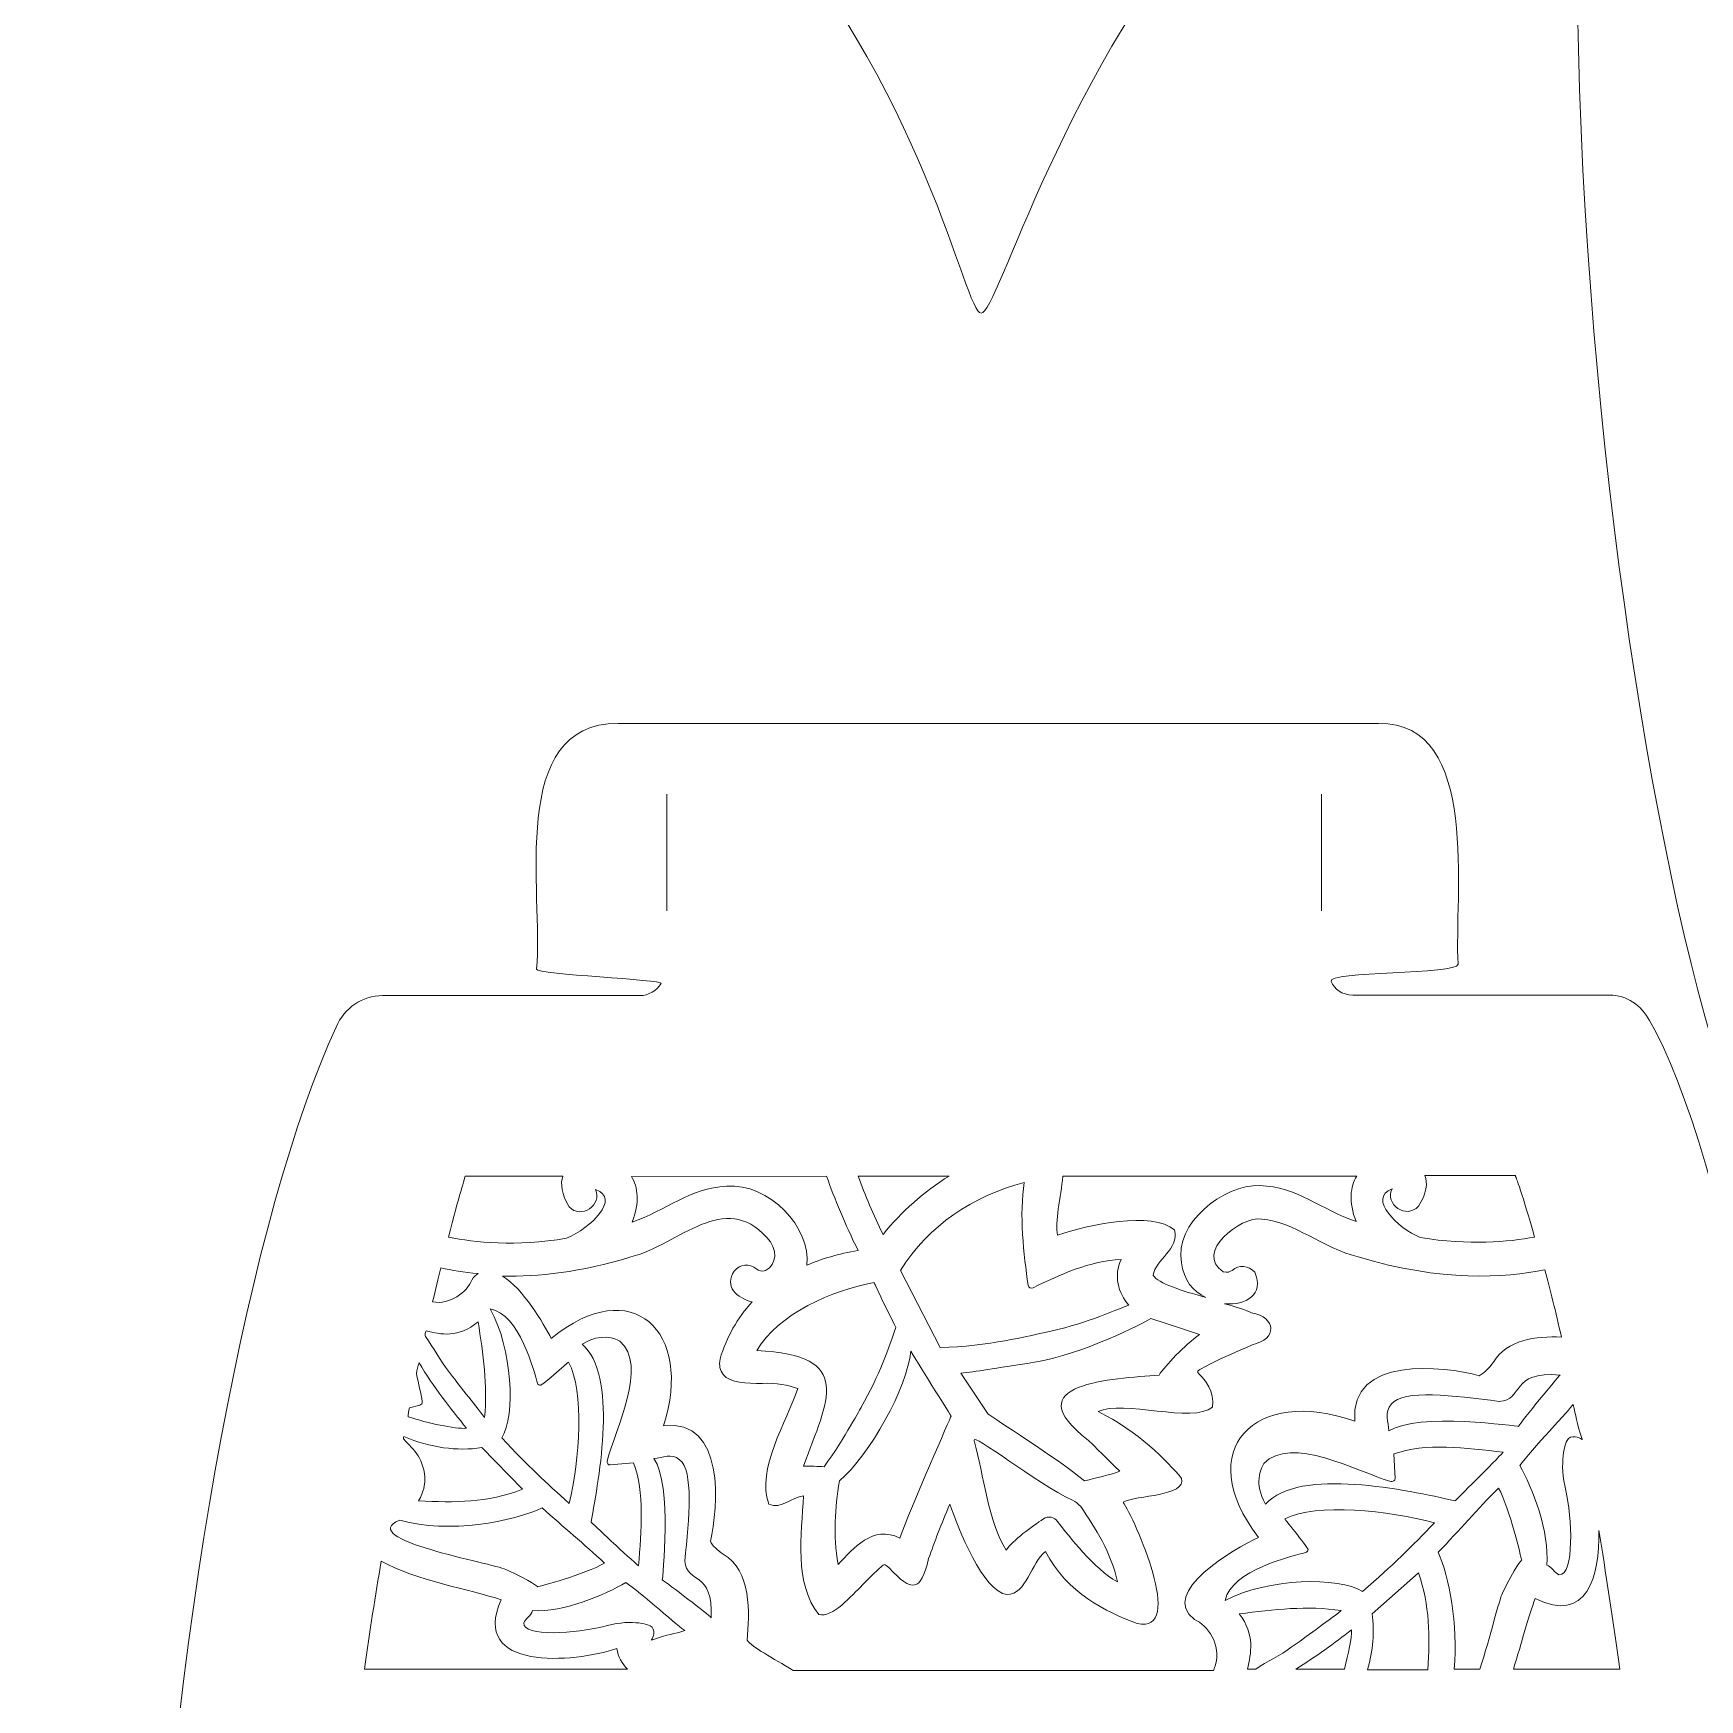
# Model space of a CAD drawing. Header units: inches. Extents: x -0.2 to 23, y 0 to 27.3.
# Drawn here: x -0.247 to 3.359, y 8.387 to 11.992 of the extents above; entities that cross this region are included whole.
import ezdxf

# ---------------------------------------------------------------- set-up
doc = ezdxf.new("R2010")
doc.units = ezdxf.units.IN
doc.header["$MEASUREMENT"] = 0
doc.layers.add('Paper Pumpkin Give Thanks', color=7, linetype='Continuous', lineweight=0)

msp = doc.modelspace()

# ---------------------------------------------------------------- linework, layer by layer
at = {"layer": 'Paper Pumpkin Give Thanks'}
for points, knots in [([(0.3208, 14.1722), (0.3292, 14.15), (0.3486, 14.1361), (0.3722, 14.1361), (0.3722, 14.1361), (0.6417, 14.1361), (0.6417, 14.1361), (0.6681, 14.1333), (1.0361, 14.1444), (1.0486, 14.1278), (1.0667, 14.1194), (1.0583, 14.0917), (1.0389, 14.0917), (1.0389, 14.0917), (0.3472, 14.0931), (0.3472, 14.0931), (0.3472, 14.0931), (1, 12.6431), (1.2903, 12.3153), (1.6889, 11.8681), (1.7667, 11.3861), (1.8042, 11.3861), (1.8403, 11.3861), (1.9764, 11.9083), (2.3472, 12.3292), (2.5903, 12.6347), (3.2472, 13.9083), (3.2653, 14.0931), (3.2653, 14.0931), (2.6264, 14.0917), (2.6264, 14.0917), (2.6069, 14.0917), (2.6, 14.1194), (2.6181, 14.1278), (2.7931, 14.1486), (3.1236, 14.1292), (3.2986, 14.1361), (3.9653, 14.8931), (3.5708, 17.9722), (3.2486, 18.5139), (3.2319, 18.5472), (3.1986, 18.5694), (3.1625, 18.5694), (3.1625, 18.5694), (2.6069, 18.5694), (2.6069, 18.5694), (2.5819, 18.5694), (2.5681, 18.5819), (2.5597, 18.5986), (2.55, 18.6222), (2.8333, 18.6125), (2.8347, 18.6361), (2.825, 18.7792), (2.8861, 19.1611), (2.6625, 19.1569), (2.6625, 19.1569), (1.0181, 19.1569), (1.0181, 19.1569), (0.7778, 19.1583), (0.8569, 18.7889), (0.8417, 18.625), (0.8417, 18.6139), (1.1167, 18.6028), (1.1111, 18.5944), (1.1014, 18.5792), (1.0847, 18.5681), (1.0653, 18.5681), (1.0653, 18.5681), (0.5083, 18.5681), (0.5083, 18.5681), (0.4653, 18.5681), (0.425, 18.5417), (0.4083, 18.5), (0.0403, 17.7097), (-0.2472, 15.0444), (0.3208, 14.1722)], [0, 0, 0, 0, 1, 1, 1, 2, 2, 2, 3, 3, 3, 4, 4, 4, 5, 5, 5, 6, 6, 6, 7, 7, 7, 8, 8, 8, 9, 9, 9, 10, 10, 10, 11, 11, 11, 12, 12, 12, 13, 13, 13, 14, 14, 14, 15, 15, 15, 16, 16, 16, 17, 17, 17, 18, 18, 18, 19, 19, 19, 20, 20, 20, 21, 21, 21, 22, 22, 22, 23, 23, 23, 24, 24, 24, 25, 25, 25, 25]), ([(6.4361, 13.8431), (6.4278, 13.8653), (6.4083, 13.8792), (6.3847, 13.8792), (6.3847, 13.8792), (6.1153, 13.8792), (6.1153, 13.8792), (6.0889, 13.8819), (5.7208, 13.8708), (5.7083, 13.8875), (5.6903, 13.8958), (5.6986, 13.9236), (5.7181, 13.9236), (5.7181, 13.9236), (6.4083, 13.9208), (6.4083, 13.9208), (6.4083, 13.9208), (5.7556, 15.3708), (5.4653, 15.6986), (5.0667, 16.1458), (4.9889, 16.6278), (4.9514, 16.6278), (4.9153, 16.6278), (4.7792, 16.1056), (4.4083, 15.6847), (4.1653, 15.3792), (3.5083, 14.1056), (3.4903, 13.9208), (3.4903, 13.9208), (4.1292, 13.9222), (4.1292, 13.9222), (4.1486, 13.9222), (4.1556, 13.8944), (4.1375, 13.8861), (3.9625, 13.8653), (3.6319, 13.8847), (3.4569, 13.8778), (2.7903, 13.1208), (3.1847, 10.0417), (3.5069, 9.5), (3.5236, 9.4667), (3.5569, 9.4444), (3.5931, 9.4444), (3.5931, 9.4444), (4.1486, 9.4444), (4.1486, 9.4444), (4.1736, 9.4444), (4.1875, 9.4319), (4.1958, 9.4153), (4.2056, 9.3917), (3.9222, 9.4014), (3.9208, 9.3778), (3.9306, 9.2347), (3.8694, 8.8528), (4.0931, 8.8569), (4.0931, 8.8569), (5.7375, 8.8569), (5.7375, 8.8569), (5.9778, 8.8556), (5.8986, 9.225), (5.9139, 9.3889), (5.9139, 9.4), (5.6389, 9.4111), (5.6444, 9.4194), (5.6542, 9.4347), (5.6708, 9.4458), (5.6903, 9.4458), (5.6903, 9.4458), (6.25, 9.4458), (6.25, 9.4458), (6.2931, 9.4458), (6.3333, 9.4722), (6.35, 9.5139), (6.7167, 10.3056), (7.0042, 12.9708), (6.4361, 13.8431)], [0, 0, 0, 0, 1, 1, 1, 2, 2, 2, 3, 3, 3, 4, 4, 4, 5, 5, 5, 6, 6, 6, 7, 7, 7, 8, 8, 8, 9, 9, 9, 10, 10, 10, 11, 11, 11, 12, 12, 12, 13, 13, 13, 14, 14, 14, 15, 15, 15, 16, 16, 16, 17, 17, 17, 18, 18, 18, 19, 19, 19, 20, 20, 20, 21, 21, 21, 22, 22, 22, 23, 23, 23, 24, 24, 24, 25, 25, 25, 25]), ([(0.3208, 5.5125), (0.3292, 5.4903), (0.3486, 5.4764), (0.3722, 5.4764), (0.3722, 5.4764), (0.6417, 5.4764), (0.6417, 5.4764), (0.6681, 5.4736), (1.0361, 5.4847), (1.0486, 5.4681), (1.0667, 5.4597), (1.0583, 5.4319), (1.0389, 5.4319), (1.0389, 5.4319), (0.3486, 5.4347), (0.3486, 5.4347), (0.3486, 5.4347), (1.0014, 3.9847), (1.2917, 3.6569), (1.6903, 3.2097), (1.7681, 2.7278), (1.8056, 2.7278), (1.8417, 2.7278), (1.9778, 3.25), (2.3486, 3.6708), (2.5917, 3.9764), (3.2486, 5.25), (3.2667, 5.4347), (3.2667, 5.4347), (2.6278, 5.4333), (2.6278, 5.4333), (2.6083, 5.4333), (2.6014, 5.4611), (2.6194, 5.4694), (2.7944, 5.4903), (3.125, 5.4708), (3.3, 5.4778), (3.9667, 6.2347), (3.5722, 9.3139), (3.25, 9.8556), (3.2333, 9.8889), (3.2, 9.9111), (3.1639, 9.9111), (3.1639, 9.9111), (2.6083, 9.9111), (2.6083, 9.9111), (2.5833, 9.9111), (2.5694, 9.9236), (2.5611, 9.9403), (2.5514, 9.9639), (2.8347, 9.9542), (2.8361, 9.9778), (2.8264, 10.1208), (2.8875, 10.5028), (2.6639, 10.4986), (2.6639, 10.4986), (1.0181, 10.4986), (1.0181, 10.4986), (0.7778, 10.5), (0.8569, 10.1306), (0.8417, 9.9667), (0.8417, 9.9556), (1.1167, 9.9444), (1.1111, 9.9361), (1.1014, 9.9208), (1.0847, 9.9097), (1.0653, 9.9097), (1.0653, 9.9097), (0.5083, 9.9097), (0.5083, 9.9097), (0.4653, 9.9097), (0.425, 9.8833), (0.4083, 9.8417), (0.0403, 9.05), (-0.2472, 6.3847), (0.3208, 5.5125)], [0, 0, 0, 0, 1, 1, 1, 2, 2, 2, 3, 3, 3, 4, 4, 4, 5, 5, 5, 6, 6, 6, 7, 7, 7, 8, 8, 8, 9, 9, 9, 10, 10, 10, 11, 11, 11, 12, 12, 12, 13, 13, 13, 14, 14, 14, 15, 15, 15, 16, 16, 16, 17, 17, 17, 18, 18, 18, 19, 19, 19, 20, 20, 20, 21, 21, 21, 22, 22, 22, 23, 23, 23, 24, 24, 24, 25, 25, 25, 25]), ([(1.1236, 10.0931), (1.1236, 10.0931), (1.1236, 10.3458), (1.1236, 10.3458), (1.1236, 10.3458), (1.1236, 10.0931), (1.1236, 10.0931)], [0, 0, 0, 0, 1, 1, 1, 2, 2, 2, 2]), ([(2.5403, 10.0931), (2.5403, 10.0931), (2.5403, 10.3458), (2.5403, 10.3458), (2.5403, 10.3458), (2.5403, 10.0931), (2.5403, 10.0931)], [0, 0, 0, 0, 1, 1, 1, 2, 2, 2, 2]), ([(2.6931, 9.4917), (2.6764, 9.4583), (2.725, 9.425), (2.75, 9.4542), (2.7681, 9.4819), (2.7708, 9.5042), (2.7639, 9.5208), (2.7639, 9.5208), (2.9597, 9.5208), (2.9597, 9.5208), (2.9597, 9.5208), (2.9764, 9.4778), (3.0014, 9.3875), (2.9444, 9.3764), (2.8611, 9.3694), (2.7542, 9.3861), (2.7056, 9.4069), (2.6389, 9.4708), (2.6931, 9.4917)], [0, 0, 0, 0, 1, 1, 1, 2, 2, 2, 3, 3, 3, 4, 4, 4, 5, 5, 5, 6, 6, 6, 6]), ([(0.6875, 9.5194), (0.6875, 9.5194), (0.8986, 9.5194), (0.8986, 9.5194), (0.8931, 9.5028), (0.8958, 9.4806), (0.9125, 9.4528), (0.9375, 9.425), (0.9847, 9.4569), (0.9694, 9.4903), (1.025, 9.4708), (0.9583, 9.4069), (0.9069, 9.3847), (0.7958, 9.3667), (0.7083, 9.375), (0.6514, 9.3875), (0.6736, 9.475), (0.6875, 9.5194), (0.6875, 9.5194)], [0, 0, 0, 0, 1, 1, 1, 2, 2, 2, 3, 3, 3, 4, 4, 4, 5, 5, 5, 6, 6, 6, 6]), ([(1.3403, 9.3861), (1.3639, 9.3625), (1.3625, 9.3264), (1.3375, 9.3153), (1.3292, 9.3125), (1.3222, 9.3139), (1.3181, 9.3181), (1.3028, 9.3306), (1.2819, 9.3292), (1.2694, 9.3139), (1.2472, 9.2806), (1.275, 9.2556), (1.3083, 9.2472), (1.2764, 9.2125), (1.2528, 9.1708), (1.2389, 9.1236), (1.2361, 9.1097), (1.2389, 9.0986), (1.2458, 9.0903), (1.2611, 9.0708), (1.2958, 9.0708), (1.3306, 9.0708), (1.3597, 9.0722), (1.3875, 9.0667), (1.4069, 9.0597), (1.3833, 8.9875), (1.3167, 8.8861), (1.3444, 8.8097), (1.3708, 8.7972), (1.3944, 8.825), (1.4194, 8.8278), (1.4153, 8.7444), (1.3986, 8.6361), (1.4528, 8.5708), (1.4819, 8.5625), (1.5236, 8.6125), (1.5472, 8.6347), (1.5611, 8.6486), (1.5736, 8.6625), (1.5875, 8.6736), (1.5944, 8.6806), (1.5944, 8.6806), (1.6042, 8.6722), (1.6306, 8.6444), (1.6458, 8.6319), (1.6597, 8.6347), (1.6736, 8.6375), (1.6806, 8.6542), (1.6903, 8.6917), (1.7028, 8.7278), (1.7181, 8.7667), (1.7361, 8.8097), (1.7542, 8.7583), (1.8083, 8.6194), (1.8597, 8.6139), (1.9028, 8.6139), (1.9111, 8.6833), (1.9431, 8.7069), (1.9903, 8.6167), (2.0736, 8.5764), (2.1417, 8.5514), (2.2486, 8.5278), (2.1347, 8.7792), (2.1111, 8.8139), (2.1403, 8.8292), (2.2486, 8.8264), (2.2375, 8.8653), (2.2069, 8.9028), (2.1431, 8.9681), (2.0569, 9.0097), (2.1097, 9.0361), (2.2625, 8.9833), (2.3042, 9.0194), (2.3111, 9.0528), (2.2861, 9.0806), (2.2778, 9.0889), (2.275, 9.0917), (2.2722, 9.0944), (2.2722, 9.0958), (2.2722, 9.1014), (2.3236, 9.125), (2.3903, 9.1542), (2.4458, 9.1667), (2.4431, 9.2139), (2.3889, 9.2236), (2.3778, 9.2292), (2.3569, 9.2361), (2.3306, 9.2431), (2.3764, 9.2389), (2.4181, 9.2639), (2.3958, 9.3111), (2.3833, 9.3264), (2.3611, 9.3278), (2.3472, 9.3153), (2.3431, 9.3125), (2.3361, 9.3097), (2.3278, 9.3125), (2.2639, 9.3528), (2.3653, 9.4333), (2.4111, 9.4264), (2.4833, 9.4194), (2.5403, 9.3653), (2.6194, 9.3444), (2.8, 9.2903), (2.9375, 9.2986), (3.0236, 9.3167), (3.0347, 9.275), (3.0472, 9.2264), (3.0597, 9.1708), (3.0042, 9.1736), (2.9417, 9.1653), (2.9125, 9.1167), (2.9028, 9.1042), (2.8931, 9.0931), (2.8819, 9.0875), (2.8056, 9.1083), (2.6, 9.1319), (2.6125, 8.9889), (2.3972, 9.0653), (2.2583, 8.9278), (2.4042, 8.7375), (2.3514, 8.7125), (2.1875, 8.6194), (2.2653, 8.5597), (2.2944, 8.5486), (2.3236, 8.5042), (2.3111, 8.4625), (2.3097, 8.4583), (2.3083, 8.4542), (2.3069, 8.45), (2.3069, 8.45), (1.3972, 8.45), (1.3972, 8.45), (1.3528, 8.4764), (1.3083, 8.5), (1.2972, 8.5153), (1.3028, 8.5722), (1.3069, 8.6667), (1.2458, 8.7014), (1.2333, 8.7097), (1.2222, 8.7194), (1.2181, 8.7292), (1.2347, 8.8014), (1.2514, 8.9958), (1.1167, 8.9792), (1.1819, 9.1833), (1.0486, 9.3111), (0.8736, 9.1681), (0.8569, 9.2), (0.8125, 9.2764), (0.7681, 9.3028), (0.8444, 9.3014), (0.9375, 9.3111), (1.0458, 9.3444), (1.1528, 9.3722), (1.2472, 9.4889), (1.3403, 9.3861)], [0, 0, 0, 0, 1, 1, 1, 2, 2, 2, 3, 3, 3, 4, 4, 4, 5, 5, 5, 6, 6, 6, 7, 7, 7, 8, 8, 8, 9, 9, 9, 10, 10, 10, 11, 11, 11, 12, 12, 12, 13, 13, 13, 14, 14, 14, 15, 15, 15, 16, 16, 16, 17, 17, 17, 18, 18, 18, 19, 19, 19, 20, 20, 20, 21, 21, 21, 22, 22, 22, 23, 23, 23, 24, 24, 24, 25, 25, 25, 26, 26, 26, 27, 27, 27, 28, 28, 28, 29, 29, 29, 30, 30, 30, 31, 31, 31, 32, 32, 32, 33, 33, 33, 34, 34, 34, 35, 35, 35, 36, 36, 36, 37, 37, 37, 38, 38, 38, 39, 39, 39, 40, 40, 40, 41, 41, 41, 42, 42, 42, 43, 43, 43, 44, 44, 44, 45, 45, 45, 46, 46, 46, 47, 47, 47, 48, 48, 48, 49, 49, 49, 50, 50, 50, 51, 51, 51, 52, 52, 52, 52]), ([(1.4694, 9.5194), (1.4861, 9.4708), (1.5097, 9.4153), (1.5375, 9.3583), (1.4958, 9.3514), (1.4583, 9.3403), (1.4264, 9.3264), (1.4375, 9.4069), (1.3444, 9.5056), (1.2528, 9.4972), (1.175, 9.4944), (1.1208, 9.4444), (1.0486, 9.4194), (1.0653, 9.4625), (1.0611, 9.4958), (1.0472, 9.5181), (1.0472, 9.5181), (1.4694, 9.5194), (1.4694, 9.5194)], [0, 0, 0, 0, 1, 1, 1, 2, 2, 2, 3, 3, 3, 4, 4, 4, 5, 5, 5, 6, 6, 6, 6]), ([(1.7347, 9.5194), (1.6806, 9.4861), (1.6319, 9.4431), (1.5917, 9.3931), (1.5708, 9.4347), (1.5528, 9.4778), (1.5375, 9.5194), (1.5375, 9.5194), (1.7347, 9.5194), (1.7347, 9.5194)], [0, 0, 0, 0, 1, 1, 1, 2, 2, 2, 3, 3, 3, 3]), ([(1.9056, 9.2833), (1.9056, 9.2778), (1.9125, 9.275), (1.9167, 9.2778), (1.9736, 9.3056), (2.0389, 9.3361), (2.1069, 9.3389), (2.0903, 9.3056), (2.1, 9.2653), (2.1236, 9.2403), (2.0694, 9.2194), (2.0153, 9.1944), (1.9208, 9.1764), (1.9194, 9.1764), (1.8153, 9.15), (1.7153, 9.1486), (1.7153, 9.1486), (1.6292, 9.3153), (1.6292, 9.3153), (1.6903, 9.4125), (1.7861, 9.4764), (1.8972, 9.5056), (1.8861, 9.4375), (1.8958, 9.3486), (1.9056, 9.2833)], [0, 0, 0, 0, 1, 1, 1, 2, 2, 2, 3, 3, 3, 4, 4, 4, 5, 5, 5, 6, 6, 6, 7, 7, 7, 8, 8, 8, 8]), ([(1.9806, 9.5194), (1.9806, 9.5194), (2.6167, 9.5194), (2.6167, 9.5194), (2.6028, 9.4972), (2.5986, 9.4639), (2.6153, 9.4208), (2.5417, 9.4458), (2.4861, 9.4972), (2.4069, 9.4986), (2.3278, 9.5014), (2.2208, 9.4167), (2.2375, 9.3319), (2.2417, 9.2944), (2.2625, 9.2694), (2.2903, 9.2569), (2.2389, 9.2708), (2.1861, 9.2875), (2.1764, 9.3042), (2.1806, 9.3403), (2.2333, 9.3597), (2.2222, 9.4028), (2.175, 9.4444), (2.0347, 9.4139), (1.9694, 9.3917), (1.9625, 9.4181), (1.9764, 9.4736), (1.9806, 9.5194)], [0, 0, 0, 0, 1, 1, 1, 2, 2, 2, 3, 3, 3, 4, 4, 4, 5, 5, 5, 6, 6, 6, 7, 7, 7, 8, 8, 8, 9, 9, 9, 9]), ([(0.6347, 9.3208), (0.6583, 9.3153), (0.6847, 9.3111), (0.7153, 9.3083), (0.7111, 9.3056), (0.7056, 9.3014), (0.7014, 9.2944), (0.6917, 9.2681), (0.6542, 9.2403), (0.6167, 9.2472), (0.6236, 9.2736), (0.6292, 9.2986), (0.6347, 9.3208)], [0, 0, 0, 0, 1, 1, 1, 2, 2, 2, 3, 3, 3, 4, 4, 4, 4]), ([(1.3181, 9.1417), (1.3639, 9.2208), (1.4833, 9.2736), (1.5722, 9.2889), (1.5722, 9.2889), (1.6, 9.2292), (1.6194, 9.1917), (1.6056, 9.15), (1.5833, 9.0875), (1.5444, 9.0194), (1.5444, 9.0194), (1.5097, 8.9542), (1.4639, 8.8903), (1.4528, 8.8917), (1.4333, 8.8917), (1.4194, 8.8917), (1.4722, 9.0361), (1.5319, 9.1319), (1.3181, 9.1417)], [0, 0, 0, 0, 1, 1, 1, 2, 2, 2, 3, 3, 3, 4, 4, 4, 5, 5, 5, 6, 6, 6, 6]), ([(0.7417, 9.2319), (0.8042, 9.2208), (0.8361, 9.0986), (0.8444, 9.0694), (0.8458, 9.0681), (0.8472, 9.0667), (0.8486, 9.0667), (0.8486, 9.0611), (0.9097, 9.1167), (0.9111, 9.1167), (0.9458, 9.0542), (0.9347, 8.9056), (0.9125, 8.8111), (0.8625, 8.8556), (0.8236, 8.8917), (0.7667, 8.9528), (0.7972, 9.0028), (0.7889, 9.1458), (0.7417, 9.2319)], [0, 0, 0, 0, 1, 1, 1, 2, 2, 2, 3, 3, 3, 4, 4, 4, 5, 5, 5, 6, 6, 6, 6]), ([(0.6028, 9.1847), (0.6347, 9.1764), (0.6722, 9.1681), (0.7153, 9.2042), (0.7264, 9.1333), (0.7361, 9.0667), (0.7292, 8.9972), (0.7056, 9.0278), (0.6736, 9.0681), (0.6514, 9.0972), (0.6319, 9.1208), (0.6194, 9.1486), (0.6014, 9.1722), (0.6, 9.175), (0.6014, 9.1806), (0.6028, 9.1847)], [0, 0, 0, 0, 1, 1, 1, 2, 2, 2, 3, 3, 3, 4, 4, 4, 5, 5, 5, 5]), ([(2.0361, 8.9472), (2.0514, 8.9333), (2.0833, 8.9), (2.1042, 8.8806), (2.0792, 8.8722), (2.0542, 8.8667), (2.0278, 8.8597), (1.9667, 8.9097), (1.8306, 8.9958), (1.8194, 9.0042), (1.8194, 9.0042), (1.7597, 9.0931), (1.7597, 9.0931), (1.7931, 9.0958), (1.8292, 9.1028), (1.9194, 9.1167), (2.0264, 9.1347), (2.1528, 9.2), (2.1708, 9.2111), (2.2069, 9.2), (2.2417, 9.1875), (2.2764, 9.1764), (2.2444, 9.1542), (2.2014, 9.1083), (2.1889, 9.0889), (2.0889, 9.0806), (1.8736, 9.0722), (2.0361, 8.9472)], [0, 0, 0, 0, 1, 1, 1, 2, 2, 2, 3, 3, 3, 4, 4, 4, 5, 5, 5, 6, 6, 6, 7, 7, 7, 8, 8, 8, 9, 9, 9, 9]), ([(0.9403, 9.1556), (0.9819, 9.1819), (1.0125, 9.1667), (1.0222, 9.1625), (1.0833, 9.1097), (1.0125, 8.9708), (0.9944, 8.9028), (0.9931, 8.8986), (0.9972, 8.8931), (1.0014, 8.8944), (1.0014, 8.8944), (1.0514, 8.8986), (1.0514, 8.8986), (1.0764, 8.8361), (1.0681, 8.7514), (1.0625, 8.6764), (1.0444, 8.6903), (0.9597, 8.7708), (0.9597, 8.7708), (0.9778, 8.8681), (1.0181, 9.0903), (0.9403, 9.1556)], [0, 0, 0, 0, 1, 1, 1, 2, 2, 2, 3, 3, 3, 4, 4, 4, 5, 5, 5, 6, 6, 6, 7, 7, 7, 7]), ([(1.4972, 8.8597), (1.5625, 8.9167), (1.6444, 9.0611), (1.6514, 9.1403), (1.6764, 9.1), (1.7389, 9), (1.7389, 9), (1.7389, 9), (1.6514, 8.8014), (1.6278, 8.7361), (1.5694, 8.7653), (1.5278, 8.7139), (1.4944, 8.6792), (1.4833, 8.7444), (1.4875, 8.8), (1.4972, 8.8597)], [0, 0, 0, 0, 1, 1, 1, 2, 2, 2, 3, 3, 3, 4, 4, 4, 5, 5, 5, 5]), ([(0.5667, 9.0181), (0.5667, 9.0181), (0.5889, 9.0236), (0.5889, 9.0236), (0.5931, 9.025), (0.5944, 9.0278), (0.5944, 9.0319), (0.5917, 9.0486), (0.5861, 9.0708), (0.5819, 9.0917), (0.5833, 9.1), (0.5847, 9.1069), (0.5875, 9.1153), (0.6181, 9.0639), (0.6569, 9.0153), (0.6903, 8.9736), (0.6639, 8.9722), (0.6069, 8.9847), (0.5639, 8.9986), (0.5639, 9.0042), (0.5653, 9.0111), (0.5667, 9.0181)], [0, 0, 0, 0, 1, 1, 1, 2, 2, 2, 3, 3, 3, 4, 4, 4, 5, 5, 5, 6, 6, 6, 7, 7, 7, 7]), ([(2.6917, 9.0264), (2.7181, 9.0583), (2.825, 9.0444), (2.925, 9.0319), (2.9792, 9.0347), (2.9472, 9.0986), (3.0569, 9.0889), (3.0514, 9.0847), (2.9736, 8.9889), (2.9667, 8.9778), (2.9667, 8.9778), (2.7486, 9.0083), (2.6861, 8.9681), (2.6861, 8.9861), (2.675, 9.0083), (2.6917, 9.0264)], [0, 0, 0, 0, 1, 1, 1, 2, 2, 2, 3, 3, 3, 4, 4, 4, 5, 5, 5, 5]), ([(3.1042, 8.95), (3.1042, 8.9486), (3.1042, 8.9486), (3.1042, 8.95), (3.1042, 8.95), (3.0861, 8.9611), (3.075, 8.9514), (3.0667, 8.9444), (3.0542, 8.8972), (3.0694, 8.8389), (3.0819, 8.7833), (3.0889, 8.6542), (3.0542, 8.6569), (3.0458, 8.6597), (3.0375, 8.675), (3.0278, 8.6778), (3.0347, 8.7486), (2.9958, 8.8472), (2.9694, 8.8931), (2.9931, 8.925), (3.0806, 9.0181), (3.0847, 9.025), (3.0917, 9), (3.0917, 8.9889), (3.1042, 8.95)], [0, 0, 0, 0, 1, 1, 1, 2, 2, 2, 3, 3, 3, 4, 4, 4, 5, 5, 5, 6, 6, 6, 7, 7, 7, 8, 8, 8, 8]), ([(0.5542, 8.9556), (0.6125, 8.9319), (0.6694, 8.9236), (0.7236, 8.9319), (0.7236, 8.9319), (0.8111, 8.8417), (0.8111, 8.8417), (0.7347, 8.8125), (0.6653, 8.8125), (0.5861, 8.8167), (0.5986, 8.8361), (0.6, 8.8542), (0.6, 8.8597), (0.6, 8.9069), (0.5764, 8.9278), (0.5542, 8.95), (0.5528, 8.95), (0.5542, 8.9528), (0.5542, 8.9556)], [0, 0, 0, 0, 1, 1, 1, 2, 2, 2, 3, 3, 3, 4, 4, 4, 5, 5, 5, 6, 6, 6, 6]), ([(2.0986, 8.6417), (2.0486, 8.6694), (1.9931, 8.7403), (1.9694, 8.7722), (1.9625, 8.7819), (1.9486, 8.7847), (1.9389, 8.7778), (1.9139, 8.7611), (1.8722, 8.7319), (1.8583, 8.7097), (1.8194, 8.7694), (1.8097, 8.8722), (1.7889, 8.9472), (1.7833, 8.9667), (1.9236, 8.8542), (2.0014, 8.8181), (2.0083, 8.8153), (2.0139, 8.8097), (2.0194, 8.8042), (2.0514, 8.7583), (2.0861, 8.7028), (2.0986, 8.6417)], [0, 0, 0, 0, 1, 1, 1, 2, 2, 2, 3, 3, 3, 4, 4, 4, 5, 5, 5, 6, 6, 6, 7, 7, 7, 7]), ([(2.4194, 8.8097), (2.3931, 8.8542), (2.4097, 8.8861), (2.4153, 8.8972), (2.4736, 8.9597), (2.6181, 8.8806), (2.6903, 8.8583), (2.6944, 8.8569), (2.7, 8.8611), (2.7, 8.8653), (2.7, 8.8653), (2.6972, 8.9181), (2.6972, 8.9181), (2.7639, 8.9431), (2.8542, 8.9306), (2.9333, 8.9222), (2.9181, 8.9042), (2.8292, 8.8167), (2.8292, 8.8167), (2.7264, 8.8403), (2.4917, 8.8903), (2.4194, 8.8097)], [0, 0, 0, 0, 1, 1, 1, 2, 2, 2, 3, 3, 3, 4, 4, 4, 5, 5, 5, 6, 6, 6, 7, 7, 7, 7]), ([(1.1139, 8.6458), (1.1139, 8.6458), (1.1361, 8.8514), (1.0958, 8.9083), (1.1139, 8.9097), (1.1347, 8.9208), (1.1514, 8.9056), (1.1819, 8.8819), (1.1722, 8.7806), (1.1625, 8.6861), (1.1667, 8.6361), (1.225, 8.6667), (1.2194, 8.5639), (1.2167, 8.5694), (1.1236, 8.6389), (1.1139, 8.6458)], [0, 0, 0, 0, 1, 1, 1, 2, 2, 2, 3, 3, 3, 4, 4, 4, 5, 5, 5, 5]), ([(2.7931, 8.7056), (2.8389, 8.7528), (2.8778, 8.7986), (2.9236, 8.8444), (2.9486, 8.7986), (2.9722, 8.6931), (2.9736, 8.6889), (2.9736, 8.6889), (2.9597, 8.675), (2.9319, 8.6167), (2.925, 8.6042), (2.9056, 8.5222), (2.8833, 8.4528), (2.8833, 8.4528), (2.8278, 8.4528), (2.8278, 8.4528), (2.8361, 8.5486), (2.8167, 8.6528), (2.7931, 8.7056)], [0, 0, 0, 0, 1, 1, 1, 2, 2, 2, 3, 3, 3, 4, 4, 4, 5, 5, 5, 6, 6, 6, 6]), ([(0.5458, 8.775), (0.6514, 8.7444), (0.7917, 8.7722), (0.8542, 8.8014), (0.9, 8.7597), (0.9444, 8.7236), (0.9889, 8.6819), (0.9458, 8.6569), (0.8472, 8.6319), (0.8444, 8.6306), (0.8444, 8.6306), (0.8319, 8.6431), (0.775, 8.6681), (0.7486, 8.6819), (0.4458, 8.7333), (0.5458, 8.775)], [0, 0, 0, 0, 1, 1, 1, 2, 2, 2, 3, 3, 3, 4, 4, 4, 5, 5, 5, 5]), ([(2.6292, 8.6208), (2.5778, 8.6528), (2.425, 8.65), (2.3319, 8.6014), (2.3458, 8.6667), (2.4764, 8.6972), (2.5083, 8.7056), (2.5097, 8.7069), (2.5111, 8.7083), (2.5111, 8.7097), (2.5167, 8.7097), (2.4611, 8.7764), (2.4611, 8.7778), (2.5292, 8.8125), (2.6861, 8.7958), (2.7847, 8.7694), (2.7361, 8.7181), (2.6958, 8.6778), (2.6292, 8.6208)], [0, 0, 0, 0, 1, 1, 1, 2, 2, 2, 3, 3, 3, 4, 4, 4, 5, 5, 5, 6, 6, 6, 6]), ([(3.1403, 8.7528), (3.1556, 8.6625), (3.1708, 8.5625), (3.1861, 8.4528), (3.1861, 8.4528), (2.9556, 8.4528), (2.9556, 8.4528), (2.9736, 8.5097), (2.9889, 8.5681), (3.0028, 8.6056), (3.1139, 8.55), (3.1431, 8.6514), (3.1403, 8.7528)], [0, 0, 0, 0, 1, 1, 1, 2, 2, 2, 3, 3, 3, 4, 4, 4, 4]), ([(0.5056, 8.6861), (0.5778, 8.6458), (0.7014, 8.6236), (0.7653, 8.6028), (0.6958, 8.4486), (0.9222, 8.4653), (1.0153, 8.4972), (1.0181, 8.4792), (1.0264, 8.4639), (1.0389, 8.4528), (1.0389, 8.4528), (0.4694, 8.4528), (0.4694, 8.4528), (0.4806, 8.5347), (0.4931, 8.6125), (0.5056, 8.6861)], [0, 0, 0, 0, 1, 1, 1, 2, 2, 2, 3, 3, 3, 4, 4, 4, 5, 5, 5, 5]), ([(2.65, 8.5722), (2.65, 8.5722), (2.75, 8.6611), (2.75, 8.6611), (2.775, 8.5889), (2.775, 8.5236), (2.7708, 8.4514), (2.7708, 8.4514), (2.6403, 8.4514), (2.6403, 8.4514), (2.6514, 8.4931), (2.6556, 8.5333), (2.65, 8.5722)], [0, 0, 0, 0, 1, 1, 1, 2, 2, 2, 3, 3, 3, 4, 4, 4, 4]), ([(1.0917, 8.5431), (1.0847, 8.5514), (1.0403, 8.5611), (0.9847, 8.5444), (0.9319, 8.5306), (0.8111, 8.5208), (0.8139, 8.5528), (0.8167, 8.5611), (0.8306, 8.5681), (0.8333, 8.5792), (0.9, 8.575), (0.9917, 8.6139), (1.0347, 8.6403), (1.0653, 8.6194), (1.1556, 8.5389), (1.1625, 8.5361), (1.1389, 8.5278), (1.1278, 8.5292), (1.0903, 8.5153), (1.0903, 8.5153), (1.1014, 8.5333), (1.0917, 8.5431)], [0, 0, 0, 0, 1, 1, 1, 2, 2, 2, 3, 3, 3, 4, 4, 4, 5, 5, 5, 6, 6, 6, 7, 7, 7, 7]), ([(2.3625, 8.5722), (2.4375, 8.5819), (2.5097, 8.5903), (2.5833, 8.5792), (2.55, 8.5542), (2.5069, 8.5222), (2.475, 8.5), (2.4514, 8.4819), (2.4222, 8.4694), (2.3986, 8.4528), (2.3986, 8.4528), (2.3806, 8.4528), (2.3806, 8.4528), (2.3875, 8.4875), (2.3972, 8.5264), (2.3625, 8.5722)], [0, 0, 0, 0, 1, 1, 1, 2, 2, 2, 3, 3, 3, 4, 4, 4, 5, 5, 5, 5]), ([(2.6056, 8.5375), (2.6056, 8.5194), (2.5986, 8.4861), (2.5903, 8.4528), (2.5903, 8.4528), (2.4847, 8.4528), (2.4847, 8.4528), (2.5278, 8.4792), (2.5694, 8.5097), (2.6056, 8.5375)], [0, 0, 0, 0, 1, 1, 1, 2, 2, 2, 3, 3, 3, 3]), ([(1.0861, 8.5069), (1.0861, 8.5069), (1.0861, 8.5069), (1.0861, 8.5069), (1.0861, 8.5069), (1.0861, 8.5069), (1.0861, 8.5069), (1.0861, 8.5069), (1.0861, 8.5069), (1.0861, 8.5069)], [0, 0, 0, 0, 1, 1, 1, 2, 2, 2, 3, 3, 3, 3])]:
    msp.add_open_spline(points, degree=3, knots=knots, dxfattribs=at)

doc.saveas('drawing.dxf')
